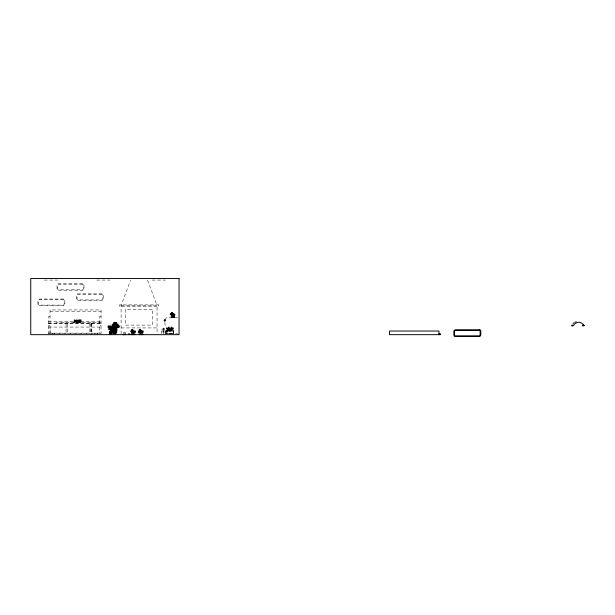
<?xml version="1.0" encoding="UTF-8"?>
<svg xmlns="http://www.w3.org/2000/svg" width="615" height="615" viewBox="0 0 615 615"><rect width="100%" height="100%" fill="white"/><g stroke="black" fill="none" stroke-linecap="round" stroke-linejoin="round"><path stroke-width="0.46" stroke-dasharray="3.08 2.31" d="M50.046 333.138L50.046 330.101M138.352 331.977L138.167 333.322L138.175 331.969L140.42 331.992A0.961 0.961 0 0 1 140.651 332.915M140.404 333.338L140.412 331.992M78.843 319.908L78.574 322.706L78.336 319.908M79.627 319.908L79.358 322.706L79.42 319.908M79.227 319.908L78.981 322.145L78.197 322.145L78.443 319.908M165.204 320.969C161.699 322.191 166.58 316.633 164.858 321.291M164.912 321.168C163.352 319.923 165.504 319.131 165.081 321.03M165.274 319.9L165.274 320.753M167.541 330.57L167.588 330.001M164.151 320.907L164.682 320.323L164.328 319.908M164.328 320.746L164.151 320.069M167.072 331.531L166.727 330.947M167.657 331.231L167.657 330.217M121.101 333.83L121.101 305.463L130.557 280.256M166.727 331.108L166.788 330.055L167.534 329.955M167.672 330.263L167.534 331.424M74.077 319.961L74.077 322.199L75.753 322.199L75.753 322.76L75.745 319.961L81.495 319.908L81.495 320.469L79.819 320.469L79.819 321.03L81.18 321.03L81.18 321.591L79.819 321.591L79.819 322.145L81.495 322.145L81.495 322.706M76.529 322.76L76.529 319.961M76.775 322.76L76.775 319.961M77.559 322.76L77.559 319.961M166.85 330.755L166.842 331.37L167.511 331.377M131.149 332.884L132.74 332.853M166.873 330.801L166.711 330.224M167.426 330.601L167.657 331.001M44.234 280.071L57.71 280.071M96.732 280.071L110.208 280.071M152.09 280.071L165.566 280.071M121.101 305.463L157.056 305.463L157.056 333.83M50.046 311.221L101.052 311.221M173.076 313.919L170.209 314.042M173.407 314.165L174.783 314.165L174.783 314.795M174.706 314.672L171.293 314.795M174.952 314.795L169.963 314.795L169.963 314.042L174.952 314.042L174.952 315.557L171.055 315.557M171.055 316.31L174.406 316.31M50.046 316.694L48.47 316.694L48.47 333.545L101.052 333.545L101.052 309.952L50.023 309.952L50.046 333.545M101.052 316.694L99.476 316.694L99.476 325.373L101.052 325.373M172.523 316.94L171.293 317.063M172.938 316.94L174.168 317.063M171.055 317.063L174.406 317.063M177.635 317.817L166.227 317.817A10.155 10.155 0 0 0 166.227 327.926A3.598 3.598 0 0 1 166.227 333.545L177.635 333.545M75.545 320.238L76.329 320.238M76.983 320.238L77.759 320.238M48.47 321.753L101.052 321.753M75.545 322.483L76.329 322.483M76.983 322.483L77.759 322.483M48.47 323.152L101.052 323.152M48.47 323.436L101.052 323.436M48.47 325.373L50.046 325.373M111.869 325.919L119.679 325.919L119.679 327.657L107.894 327.657M171.001 326.965L171.869 326.965L171.885 327.864M48.47 327.065L101.052 327.065M121.101 327.926L157.056 327.926M163.313 328.264L164.036 328.264L164.044 329.01M117.019 329.394L107.894 329.394L107.894 325.919L111.684 325.919L111.638 327.365M132.779 330.017L132.402 329.509M140.335 330.77L140.704 330.263M133.547 330.893L130.388 330.893L130.388 331.654L135.423 331.654M141.473 330.893L138.314 330.893L138.314 331.654L143.349 331.654M130.895 331.024L130.58 331.654M131.21 331.024L131.464 331.654M133.401 331.523L133.04 331.024L133.409 331.654M138.506 331.024L138.506 331.654L138.821 331.024M140.074 331.024L139.759 331.654L139.697 330.263M141.342 331.024L140.958 331.654M109.224 331.131L117.019 331.131M135.292 331.523L134.923 331.024M140.966 331.523L141.281 331.024M134.608 331.777L134.293 332.408M139.759 331.777L140.074 332.408M141.588 331.777L141.965 332.408L141.904 331.777M142.841 331.777L143.218 332.408L143.157 331.777M133.401 332.277L133.032 331.777L133.409 332.408M140.966 332.277L141.335 331.777L140.958 332.408M131.648 332.408L135.423 332.408L135.423 330.893L134.162 330.893L134.162 331.654M139.574 332.408L143.349 332.408L143.349 330.893L142.088 330.893L142.088 331.654M134.608 332.531L134.293 333.161M139.759 332.531L140.074 333.161M141.904 332.531L141.65 333.161M142.211 332.531L142.595 333.161M109.224 332.869L113.022 332.869L113.068 329.686M113.222 332.869L117.019 332.869L117.165 326.211M48.47 333.138L101.052 333.138M112.637 333.153L109.601 333.153L109.601 334.606M113.598 333.153L116.635 333.153M125.737 332.538L123.492 332.546A0.961 0.946 -0.7 0 0 123.292 332.853M147.608 280.256L157.056 305.463M78.735 319.908L78.981 322.145M77.959 319.908L78.197 322.145M77.552 319.908L77.828 322.706M174.783 315.557L174.783 314.926L171.224 314.926L171.224 315.557M174.714 314.042L173.476 314.042M174.591 314.165L174.714 314.795M174.468 314.165L174.468 314.795M174.491 314.926L174.491 315.557M174.399 313.919L174.276 315.557M174.376 314.165L174.406 317.817M174.237 316.31L174.237 315.68L171.224 315.68L171.224 316.31M174.237 317.063L174.237 316.433L172.861 316.433L172.861 317.063M174.237 317.817L174.237 317.186L172.861 317.186L172.861 317.817M174.122 314.165L174.168 314.795M174.168 315.557L171.293 315.557M174.168 316.31L172.93 316.31M174.06 314.165L174.022 314.795M173.953 315.557L173.953 314.926L173.853 315.557M174.045 316.433L174.045 317.063M174.045 317.186L174.045 317.817M173.853 314.795L173.791 314.042M173.907 315.68L173.853 316.31M173.83 316.433L173.853 317.063M173.83 317.186L173.922 317.817M173.722 314.165L173.73 317.817M173.738 333.761L173.738 327.864L166.596 327.864L166.596 333.761M173.591 314.165L173.622 314.795M173.622 317.063L173.576 316.433L173.476 317.063M173.307 314.795L173.315 313.289L170.509 313.289L170.593 314.795M173.361 314.926L173.307 315.557M173.399 315.68L173.361 317.817M173.399 333.93L173.399 328.533L166.934 328.533L166.934 333.93M173.23 314.042L173.246 314.795M173.246 315.557L173.184 314.926L173.076 315.557M173.246 316.31L173.184 315.68L173.153 316.31M173.269 316.433L173.246 317.063M173.269 317.186L173.269 317.817M173.076 313.289L170.747 313.289M173.084 314.042L173.146 313.412L170.678 313.412L170.678 314.042M173.076 314.795L173.153 314.165L170.14 314.165L170.14 314.795M173.176 316.433L173.176 317.063M173.176 317.186L173.176 317.817M173.153 328.533L173.153 333.93M172.961 313.412L172.961 314.042M173.053 316.433L172.93 317.063M173.053 317.186L173.053 317.817M172.83 313.412L172.83 314.042M172.869 314.165L172.83 314.795M172.861 314.926L172.853 315.557M172.853 315.68L172.861 316.31M172.7 314.795L172.777 312.535L171.055 312.535L171.062 313.289M172.761 315.426L172.607 314.926M172.692 316.31L172.692 317.817M172.6 313.289L172.6 312.658L171.224 312.658L171.185 314.042M172.646 313.412L172.646 314.042M172.654 314.165L172.615 314.795M172.646 315.68L172.6 316.31M172.6 317.063L172.6 316.433L171.224 316.433L171.224 317.063M172.6 317.817L172.6 317.186L171.224 317.186L171.224 317.817M172.531 312.535L171.293 312.535M172.415 312.658L172.531 313.289M172.492 313.412L172.531 314.042M172.531 316.31L171.293 316.31M172.415 316.433L172.531 317.063M172.415 317.186L172.415 317.817M172.285 312.658L172.385 313.289M172.385 314.795L172.323 314.165L172.154 314.795M172.385 315.557L172.315 314.926L172.154 315.557M172.315 316.31L172.315 315.68L172.215 316.31M172.285 316.433L172.285 317.063M172.285 317.186L172.285 317.817M172.392 328.533L172.392 333.93M172.2 312.658L172.215 314.042M172.2 316.433L172.154 317.063M172.2 317.186L172.2 317.817M172.146 312.535L172.1 313.289M172.085 313.412L172.062 314.795M172.1 314.926L172.054 315.557M172.1 315.68L172.1 317.817M172.054 327.864L172.054 333.761M171.985 313.289L171.946 312.658L171.839 313.289M171.962 313.412L171.985 314.042M171.985 317.063L171.946 316.433L171.839 317.063M171.77 313.412L171.839 314.042M171.77 314.165L171.839 314.795M171.77 314.926L171.839 315.557M171.77 315.68L171.839 316.31M171.67 312.405L171.67 313.289M171.654 313.412L171.67 314.042M171.731 314.165L171.731 317.817M171.539 312.658L171.608 314.042M171.608 314.795L171.516 314.165L171.508 314.795M171.554 314.926L171.608 315.557M171.554 315.68L171.608 316.31M171.539 316.433L171.608 317.063M171.631 317.186L171.539 317.817M171.416 312.658L171.439 313.289M171.401 313.412L171.439 314.042M171.416 316.433L171.416 317.063M171.416 317.186L171.416 317.817M171.401 328.533L171.47 333.93M171.339 313.412L171.293 314.042M171.224 314.165L171.224 314.795M171.201 327.864L171.201 333.761M171.085 313.412L171.062 314.042M171.008 314.165L171.055 317.817M170.993 313.412L170.901 314.042M170.97 314.165L170.97 314.795M170.985 326.965L170.985 327.864M170.87 313.412L170.747 314.042M170.824 327.864L170.862 333.93M170.678 314.165L170.678 314.795M170.616 328.533L170.616 333.93M170.424 314.165L170.463 314.795M170.486 328.533L170.486 333.93M169.855 328.533L169.855 333.93M169.717 328.533L169.717 333.93M169.517 327.864L169.471 333.93M169.348 327.864L169.348 326.965L168.464 326.965L168.449 327.864M169.133 327.864L169.133 333.761M168.933 328.533L168.864 333.93M168.279 327.864L168.279 333.761M167.949 328.533L167.949 333.93M167.418 330.178L167.441 331.162M167.18 328.533L167.18 333.93M165.65 333.668L165.65 329.01L161.691 329.01L161.691 333.668M165.258 334.045L165.258 329.571L164.067 329.571L164.067 334.045M165.035 319.854L165.097 320.915M164.858 320.015L164.858 320.961M163.675 329.01L163.675 333.668M163.298 328.264L163.298 329.01M163.275 334.045L163.275 329.571L162.091 329.571L162.091 334.045M143.218 331.654L143.218 331.024L142.211 331.024L142.211 331.654M142.841 331.024L142.911 332.408M142.718 331.654L142.718 333.161M142.595 331.024L142.595 331.654M142.595 332.408L142.595 331.777L142.211 332.408M142.526 331.777L142.526 332.408M142.526 332.531L142.526 333.161M142.28 332.531L142.211 333.161M141.65 331.777L141.588 332.408M141.473 331.654L141.458 330.14L138.944 330.14L138.944 330.893M141.342 330.893L141.335 330.263L140.328 330.263L140.328 330.893M141.335 333.161L141.335 332.531L140.958 333.161M141.273 331.777L141.273 332.408M141.273 332.531L141.273 333.161M141.027 331.024L141.027 331.654M141.019 331.777L141.019 332.408M141.019 332.531L141.019 333.161M140.958 330.263L140.966 330.893M140.827 330.14L140.827 329.386L139.574 329.386L139.574 330.14M140.827 330.893L140.843 331.654M140.704 330.14L140.704 329.509L139.697 329.509L139.697 330.14M140.704 331.654L140.704 331.024L140.328 331.654M140.704 332.408L140.704 331.777L140.328 332.408M140.643 333.161L140.704 332.531L140.328 333.161M140.389 331.024L140.389 331.654M140.389 331.777L140.389 332.408M140.389 332.531L140.389 333.161M140.328 329.509L140.328 330.14M140.205 330.14L140.205 330.893M140.074 329.509L140.074 330.14M140.074 330.893L140.074 330.263L139.067 330.263L139.067 330.893M140.012 331.024L140.074 331.654M139.574 331.654L139.574 333.161M139.444 331.654L139.444 331.024L139.067 331.654M139.128 331.024L139.128 331.654M138.752 331.024L138.821 331.654M135.3 331.654L135.3 331.024L134.293 331.024L134.293 331.654M135.3 332.408L135.3 331.777L134.923 332.408M135.238 331.777L135.238 332.408M134.793 331.654L134.793 333.161M134.67 331.024L134.67 331.654M134.039 332.408L134.039 331.777L133.663 332.408M134.039 333.161L134.039 332.531L133.663 333.161M133.724 331.777L133.724 332.408M133.724 332.531L133.724 333.161M133.547 331.654L133.54 330.14L131.018 330.14L131.018 330.893M133.424 330.893L133.409 330.263L132.402 330.263L132.402 330.893M133.347 333.161L133.409 332.531L133.032 333.161M133.109 331.024L133.109 331.654M133.094 331.777L133.094 332.408M133.094 332.531L133.094 333.161M133.032 330.263L133.04 330.893M132.909 330.14L132.909 329.386L131.648 329.386L131.648 330.14M132.917 330.893L132.909 331.654M132.779 330.14L132.779 329.509L131.771 329.509L131.771 330.14M132.779 331.654L132.402 331.024L132.402 331.654M132.779 332.408L132.779 331.777L132.402 332.408M132.717 333.161L132.779 332.531L132.402 333.161M132.463 331.024L132.463 331.654M132.463 331.777L132.463 332.408M132.463 332.531L132.463 333.161M132.279 330.14L132.279 330.893M132.156 329.509L132.156 330.14M132.156 330.893L132.156 330.263L131.149 330.263L131.149 330.893M132.156 331.654L132.156 331.024L131.771 331.654M132.156 332.408L132.156 331.777L131.771 332.408M132.087 333.161L132.156 332.531L131.771 333.161M131.841 331.024L131.841 331.654M131.841 331.777L131.841 332.408M131.841 332.531L131.841 333.161M131.771 330.263L131.771 330.893M131.648 331.654L131.648 333.161M130.834 331.024L130.895 331.654M119.302 327.657L119.302 326.211L112.245 326.211L112.245 327.657M119.164 325.919L112.384 325.919M118.733 326.211L118.733 327.657M118.595 325.635L118.503 327.657M118.349 325.919L118.349 324.182L111.892 324.182L111.869 327.657M118.395 326.211L118.395 327.657M118.165 326.211L118.165 327.657M117.965 325.919L117.965 324.474L112.268 324.474L112.268 325.919M117.965 326.211L117.965 327.657M117.826 324.182L112.407 324.182M117.626 324.474L117.626 325.919M117.596 326.211L117.596 327.657M117.404 324.474L117.404 325.919M117.404 326.211L117.404 327.657M117.265 323.897L117.265 325.919M117.065 325.919L117.065 324.474L116.965 325.919M116.965 324.182L117.019 322.445L113.222 322.445L113.268 324.182M116.827 326.211L116.827 327.657M116.635 324.182L116.635 322.737L113.598 322.737L113.598 324.182M116.635 326.211L116.635 327.657M116.635 329.394L116.635 327.949L108.271 327.949L108.271 329.394M116.635 331.131L116.635 329.686L109.601 329.686L109.601 331.131M116.635 332.869L116.635 331.416L113.598 331.416L113.598 332.869M116.496 322.445L113.737 322.445M116.443 324.474L116.496 325.919M116.496 327.657L108.409 327.657M116.496 329.394L109.739 329.394M116.496 331.131L113.737 331.131M116.496 332.869L113.737 332.869M116.297 322.737L116.404 324.182M116.297 331.416L116.297 332.869M116.266 326.211L116.266 327.657M116.074 322.737L116.074 324.182M116.074 326.211L116.074 327.657M116.074 327.949L116.074 329.394M116.074 329.686L116.074 331.131M116.074 331.416L116.074 332.869M115.935 322.16L115.935 323.897M115.881 324.474L115.835 325.919M115.835 326.211L115.881 334.606M115.728 322.737L115.681 325.919M115.728 326.211L115.728 327.657M115.728 327.949L115.728 329.394M115.728 329.686L115.728 331.131M115.728 331.416L115.689 332.869M115.689 333.153L115.689 334.606M115.497 324.474L115.497 325.919M115.497 326.211L115.497 327.657M115.497 327.949L115.497 329.394M115.497 329.686L115.497 331.131M115.274 324.474L115.305 325.919M115.305 326.211L115.305 327.657M115.305 327.949L115.305 329.394M115.305 329.686L115.305 331.131M115.113 322.737L115.074 324.182M115.12 331.416L115.074 332.869M115.113 333.153L115.12 334.606M114.967 324.474L114.936 325.919M114.936 326.211L114.936 327.657M114.936 327.949L114.936 329.394M114.936 329.686L114.936 331.131M114.736 324.474L114.736 325.919M114.736 326.211L114.736 327.657M114.736 327.949L114.736 329.394M114.736 329.686L114.736 331.131M114.551 322.737L114.598 325.919M114.505 326.211L114.598 327.657M114.505 327.949L114.598 329.394M114.505 329.686L114.598 331.131M114.505 331.416L114.598 332.869M114.551 333.153L114.551 334.606M114.398 325.919L114.398 324.474L114.305 327.657L114.398 326.211M114.398 327.949L114.305 329.102M114.398 329.686L114.398 331.131M114.305 322.16L114.305 324.182M114.305 330.839L114.305 332.869M114.167 322.737L114.167 324.182M114.167 326.211L114.167 327.657M114.167 327.949L114.167 329.394M114.167 329.686L114.167 331.131M114.167 331.416L114.167 332.869M113.936 322.737L113.936 324.182M113.952 326.211L113.952 327.657M113.975 327.949L113.975 329.394M113.975 329.686L113.975 331.131M113.936 331.416L113.936 332.869M113.936 333.153L113.936 334.606M113.79 324.474L113.737 325.919M113.598 326.211L113.598 327.657M113.598 327.949L113.598 329.394M113.598 329.686L113.598 331.131M113.383 326.211L113.383 327.657M113.406 327.949L113.406 329.394M113.406 329.686L113.406 331.131M113.245 325.635L113.268 327.657M113.222 334.606L113.175 329.686M113.214 324.474L113.152 327.657M113.175 327.949L113.175 329.394M112.976 323.897L112.976 327.657M113.068 327.949L112.976 329.394M112.837 324.474L112.952 325.919M112.829 327.949L112.829 329.394M112.829 329.686L112.829 331.131M112.814 326.211L112.814 327.657M112.606 324.474L112.606 325.919M112.637 327.949L112.637 329.394M112.637 329.686L112.637 331.131M112.637 332.869L112.637 331.416L109.601 331.416L109.601 332.869M112.499 331.131L109.739 331.131M112.499 332.869L109.739 332.869M112.268 327.949L112.268 329.394M112.268 329.686L112.268 331.131M112.299 331.416L112.299 332.869M112.076 327.949L112.076 329.394M112.076 329.686L112.076 331.131M112.076 331.416L112.076 332.869M112.076 333.153L112.076 334.606M111.838 327.949L111.838 329.394M111.838 329.686L111.892 334.606M111.738 327.949L111.738 329.394M111.738 329.686L111.738 331.131M111.738 331.416L111.638 332.577M111.738 333.153L111.692 334.606M111.499 327.949L111.499 329.394M111.499 329.686L111.499 331.131M111.307 327.657L111.307 326.211L108.271 326.211L108.271 327.657M111.307 327.949L111.307 329.394M111.307 329.686L111.307 331.131M111.169 325.919L108.409 325.919M111.123 331.416L111.077 332.869M111.123 333.153L111.115 334.606M110.969 326.211L110.969 327.657M110.938 327.949L110.938 329.394M110.938 329.686L110.938 331.131M110.746 326.211L110.746 327.657M110.746 327.949L110.746 329.394M110.746 329.686L110.746 331.131M110.608 325.635L110.608 327.657M110.608 332.869L110.554 331.416L110.508 332.869M110.4 326.211L110.4 327.657M110.508 327.949L110.4 329.394M110.508 329.686L110.4 331.131M110.362 326.211L110.308 332.869M110.17 327.949L110.17 329.394M110.17 329.686L110.17 331.131M110.17 331.416L110.17 332.869M110.17 333.153L110.17 334.606M109.977 327.949L109.977 329.394M109.947 331.416L109.947 332.869M109.947 333.153L109.947 334.606M109.793 326.211L109.839 327.657M109.601 327.949L109.601 329.394M109.409 327.949L109.409 329.394M109.178 326.211L109.224 334.606M109.024 325.919L109.07 329.394M108.84 326.211L108.84 327.657M108.84 327.949L108.84 329.394M108.609 326.211L108.609 327.657M100.852 323.436L100.852 322.76L56.357 322.76L56.357 323.436M99.476 327.065L99.476 333.138M97.232 333.138L97.232 334.668M94.979 333.138L94.979 334.668M92.089 322.76L92.089 323.436M91.581 323.436L91.581 334.668M91.228 323.436L91.228 334.668M90.228 323.436L90.228 334.668M89.882 323.436L89.882 333.737M80.711 319.908L80.711 320.469M80.711 322.145L80.711 322.706M80.603 320.469L80.603 321.03M80.603 321.591L80.603 322.145M80.396 321.03L80.396 321.591M80.204 319.908L80.204 322.706M76.729 320.523L76.729 322.199M76.575 320.523L76.575 322.199M74.969 322.199L74.969 322.76M74.861 322.199L74.861 319.961L73.677 319.961L73.677 322.76M74.461 319.961L74.461 322.76M67.412 323.436L67.412 333.737M66.059 323.436L66.059 333.737M65.121 322.76L65.121 323.436M54.535 333.138L54.535 334.668M52.29 333.099L52.29 334.668M131.525 330.263L131.525 330.893L131.525 330.263M132.779 330.263L132.779 330.893L132.779 330.263M139.444 330.263L139.444 330.893L139.444 330.263M82.656 283.592L58.825 283.592A1.784 1.784 0 0 0 57.034 285.375L57.034 288.827A1.507 1.507 0 0 0 58.54 290.334L82.302 290.334A1.699 1.699 0 0 0 84.001 288.635L84.001 284.93A1.338 1.338 0 0 0 82.656 283.592M82.656 284.261L58.825 284.261A1.107 1.107 0 0 0 57.71 285.375L57.71 288.827A0.83 0.83 0 0 0 58.54 289.657L82.302 289.657A1.022 1.022 0 0 0 83.325 288.635L83.317 284.845L82.656 284.261M101.998 293.855L78.159 293.855A1.784 1.784 0 0 0 76.375 295.638L76.375 299.09A1.507 1.507 0 0 0 77.882 300.597L101.644 300.597A1.699 1.699 0 0 0 103.343 298.898L103.343 295.192A1.338 1.338 0 0 0 101.998 293.855M101.998 294.531L78.159 294.531A1.107 1.107 0 0 0 77.052 295.638L77.052 299.09A0.83 0.83 0 0 0 77.882 299.92L101.644 299.92A1.022 1.022 0 0 0 102.667 298.898L102.659 295.108L101.998 294.531M63.514 299.036L39.675 299.036A1.784 1.784 0 0 0 37.892 300.82L37.892 304.271A1.507 1.507 0 0 0 39.398 305.778L63.16 305.778A1.699 1.699 0 0 0 64.859 304.079L64.859 300.374A1.338 1.338 0 0 0 63.514 299.036M63.514 299.713L39.675 299.713A1.107 1.107 0 0 0 38.568 300.82L38.568 304.271A0.83 0.83 0 0 0 39.398 305.101L63.16 305.101A1.022 1.022 0 0 0 64.183 304.079L64.175 300.289L63.514 299.713M158.739 304.902L119.418 304.902L119.418 306.585L158.739 306.585L158.739 304.902M152.251 309.376L125.291 309.376L125.291 325.104L152.251 325.104L152.251 309.376M77.359 320.523L75.945 320.523L75.945 322.199L77.359 322.199L77.359 320.523M173.576 317.817L173.576 317.186L173.515 317.817M171.946 317.817L171.946 317.186L171.885 317.817M110.554 334.606L110.554 333.153L110.508 334.606"/><path stroke-width="0.92" d="M124.361 334.229L124.415 334.629L124.415 333.953M128.435 334.229L128.489 334.629L128.489 333.953M582.782 325.158C580.844 326.688 586.249 325.581 583.289 325.074M573.249 325.635C570.866 327.18 571.22 323.721 573.249 325.635A22.332 10.37 -90 0 1 584.204 325.635M573.034 323.475L574.264 322.598M125.744 334.614L123.53 334.691A0.961 0.946 -0.7 0 1 123.277 334.276M575.225 322.106L576.201 321.814M438.949 333.83L440.517 333.83L440.517 334.668L389.51 334.668L389.51 331.039L438.949 331.039L438.949 334.668M123.523 333.868L123.53 334.691M142.718 333.914L142.718 334.668M142.595 334.045L142.595 334.668M141.588 334.045L141.588 334.668M141.458 333.914L141.458 334.668M140.827 333.914L140.827 334.668M140.704 334.045L140.704 334.668M139.697 334.045L139.697 334.668M139.574 333.914L139.574 334.668M134.793 333.914L134.793 334.668M134.67 334.045L134.67 334.668M133.663 334.045L133.663 334.668M133.54 333.914L133.54 334.668M132.909 333.914L132.909 334.668M132.779 334.045L132.779 334.668M131.771 334.045L131.771 334.668M131.648 333.914L131.648 334.668M129.335 333.953L129.335 334.629M129.219 333.953L129.219 334.629M125.606 333.953L125.606 334.629M125.291 333.953L125.291 334.629M130.711 334.668A0.961 0.83 -90 0 1 130.503 334.245M132.955 334.668A0.961 0.83 -90 0 1 132.748 334.245M179.05 278.495L30.75 278.495L30.75 334.668L179.05 334.668L179.05 278.495M479.469 329.763L455.63 329.763A1.784 1.784 0 0 0 453.847 331.546L453.847 334.998A1.507 1.507 0 0 0 455.346 336.505L479.108 336.505A1.699 1.699 0 0 0 480.807 334.806L480.807 331.101A1.338 1.338 0 0 0 479.469 329.763M479.469 330.44L455.63 330.44A1.107 1.107 0 0 0 454.516 331.546L454.516 334.998A0.83 0.83 0 0 0 455.346 335.828L479.108 335.828A1.022 1.022 0 0 0 480.13 334.806L480.13 331.016L479.554 330.44"/></g></svg>
